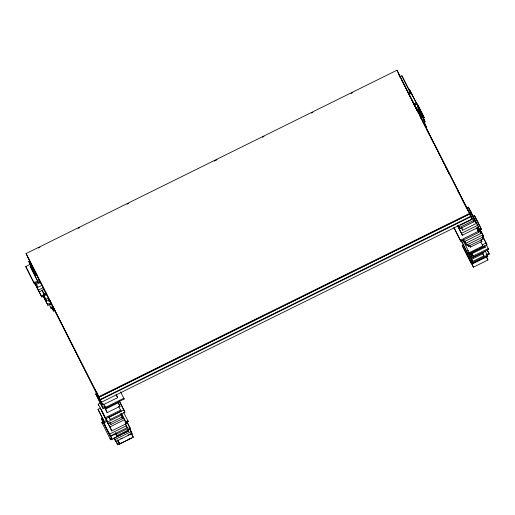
<?xml version="1.0" encoding="UTF-8"?>
<svg xmlns="http://www.w3.org/2000/svg" width="515" height="515" viewBox="0 0 515 515"><rect width="100%" height="100%" fill="white"/><g stroke="black" fill="none" stroke-linecap="round" stroke-linejoin="round"><path stroke-width="0.77" d="M26.065 253.58L396.975 70.22L469.892 213.867L98.983 397.226L26.065 253.58L101.191 402.299L472.101 218.946L468.914 212.341M38.509 247.985L39.951 247.277M78.119 228.403L79.561 227.694M127.096 204.191L128.538 203.483M214.24 161.111L217.124 159.689M262.495 137.26L263.938 136.546M311.472 113.049L312.908 112.334M351.082 93.466L352.524 92.758M399.756 76.774L401.848 75.737L410.326 92.43L410.674 93.221L408.575 94.258M38.059 282.085L34.454 283.868L25.75 266.57L30.797 264.079M37.009 274.315L35.612 275.004L35.117 273.864L36.514 273.169M408.234 93.466L410.326 92.43M40.498 281.596L38.38 282.638L37.544 280.72L39.661 279.671M34.454 283.868L33.99 282.799L37.595 281.016M41.876 285.355L37.704 287.422L36.411 284.454L40.588 282.394M413.609 104.41L416.365 103.045L416.796 104.043L414.041 105.401M43.312 287.615L38.322 290.08L39.114 291.908L44.103 289.436M414.324 105.099L415.74 104.397M416.146 107.777L418.257 106.734L409.29 89.114L419.062 108.581L416.242 109.972M42.121 290.544L43.891 294.02L45.983 292.984M46.743 294.49L41.747 296.962L41.297 295.925L46.292 293.453M418.257 113.635L419.654 112.946L417.536 108.774M49.44 299.762L46.627 301.153L45.822 299.312L48.635 297.915M48.449 299.988L49.17 301.397L50.547 300.715M422.809 118.502L424.251 117.787L417.35 103.998L424.251 117.787M51.429 303.586L47.914 305.324L47.483 304.326L50.998 302.588M50.309 304.307L51.745 303.599M422.873 120.722L424.296 120.021L418.251 108.111M422.95 122.905L425.087 121.843L424.296 120.021M52.865 306.393L50.773 307.429L51.242 308.498L53.328 307.468M51.854 307.635L53.605 311.079L55.021 310.378M466.983 207.873L468.425 207.159L478.551 227.212L462.315 235.233L457.365 225.486M105.813 407.075L103.032 408.453L95.7 393.866L97.09 393.177M98.964 397.174L469.873 213.822M470.897 216.171L99.987 399.531L98.764 396.717L469.674 213.358L470.897 216.171L469.442 213.313M100.187 399.994L471.096 216.635M472.319 216.615L474.482 215.547L480.74 227.875L481.377 229.336L479.214 230.405M98.648 405.151L98.217 404.153L101.03 402.762M460.474 225.177L471.161 219.899M473.253 220.214L474.695 219.499L476.394 223.413L462.695 230.186L461.652 228.132M460.075 228.634L459.58 227.488L473.568 220.575L474.07 221.714L460.075 228.634L458.298 225.132M95.256 389.913L102.781 405.015L117.626 397.677L116.165 394.323M107.538 421.141L104.687 422.551L98.481 410.346L98.037 409.309L100.889 407.899M103.032 408.453L102.562 407.378L105.35 406M105.639 408.215L124.173 399.054L123.832 398.256L105.292 407.423L105.639 408.215L103.489 403.869M107.191 412.663L105.627 409.058L118.437 402.724L120.008 406.329L107.191 412.663L104.32 407.011M462.315 235.233L461.479 233.314L477.714 225.287L470.292 210.667L471.128 212.592M478.577 228.943L480.74 227.875M478.248 231.19L479.639 230.501L478.184 227.636M478.403 231.306L478.866 232.374L460.841 241.284L460.378 240.215L478.403 231.306L476.607 227.778M125.37 423.658L127.231 427.585L110.12 436.044L101.5 418.811L102.923 418.103M105.581 418.798L121.051 411.144L120.619 410.152L105.15 417.8L105.581 418.798L98.217 404.153M462.766 240.447L463.468 241.818L464.852 241.129M123.903 409.895L109.193 417.169L110.204 419.493L124.913 412.219L119.319 400.876M463.14 239.572L464.227 241.722L480.926 233.462L479.639 230.501M102.324 423.523L101.861 422.455L103.303 421.746M104.687 422.551L104.236 421.521L107.088 420.105M482.851 234.853L483.643 236.675L466.532 245.134L465.734 243.312L482.851 234.853L480.006 229.246M472.493 262.393L471.096 263.081L462.618 246.395L462.27 245.597L463.667 244.908M121.579 415.064L107.506 422.023L108.311 423.864L122.377 416.912L120.864 413.661M467.369 244.194L468.425 246.279L483.102 239.024L482.233 237.029M109.901 422.384L110.957 424.45L122.448 418.772L121.63 416.893M469.352 245.056L470.407 247.123L481.898 241.445L481.081 239.565M124.669 419.654L126.413 423.652L111.736 430.907L109.998 426.909L124.669 419.654L121.495 413.397M469.828 252.543L467.704 253.592L466.693 251.269L468.109 250.567M482.613 244.734L486.128 242.996L482.909 236.662M125.19 422.197L127.965 420.826L128.274 421.54L126.194 422.564M472.86 251.796L477.785 249.363M479.195 248.668L480.598 247.972M482.008 247.277L486.933 244.844L486.128 242.996M469.751 253.689L483.308 246.988L482.858 245.951L469.3 252.653L469.751 253.689L463.442 241.123M484.892 251.61L472.339 257.815L470.774 254.204L472.165 253.515M485.233 247.181L471.94 253.753L471.56 252.878L484.853 246.305L485.233 247.181L484.512 245.758M110.12 436.044L109.322 434.222L126.439 425.763M473.53 257.03L473.098 256.039L488.252 248.545L488.69 249.537L473.53 257.03L471.412 252.852M128.241 429.832L128.756 431.016L112.058 439.269L110.77 436.308L116.332 433.553M129.838 427.495L130.475 428.95L116.783 435.722L116.145 434.261L129.838 427.495L127.057 422.01M483.012 253.728L483.939 255.852L472.686 261.408L471.766 259.29L483.012 253.728L482.317 252.35M111.543 437.975L110.101 438.683L110.564 439.752L112.006 439.038M115.611 437.261L121.379 434.409M122.821 433.694L128.589 430.843L128.126 429.774M471.096 263.081L470.749 262.29L472.146 261.601M486.115 254.693L488.902 253.316L487.139 249.839M487.158 255.144L489.25 254.107L488.902 253.316M131.183 431.57L132.02 433.488L115.791 441.516L114.954 439.591L131.183 431.57L129.774 428.783M473.401 267.182L471.946 263.828L486.482 256.637L487.943 259.998L473.401 267.182L466.616 253.818M472.776 263.674L487.782 256.258L487.319 255.183L472.313 262.599L472.776 263.674L461.331 241.039M120.78 438.716L122.222 438.007M127.99 435.156L131.595 433.373L133.295 437.286L119.596 444.059L117.51 439.945M131.756 437.859L117.761 444.78L117.266 443.64L119.364 442.597M119.261 443.853L120.684 443.151M128.518 439.282L129.947 438.574M481.377 229.336L474.482 215.547M480.089 229.671L483.643 236.675M410.674 93.221L401.848 75.737M418.328 108.536L425.087 121.843M470.478 211.762L476.394 223.413M482.645 236.398L486.933 244.844M478.017 227.739L480.926 233.462M417.51 109.296L421.392 116.944L419.654 112.946M424.154 122.403L426.401 127.115L423.929 122.242M486.488 245.063L488.69 249.537M482.394 237.634L483.102 239.024M424.27 123.484L425.725 126.342L424.437 123.381M474.07 221.714L467.169 207.97L467.665 209.116M400.741 78.048L396.975 70.22M401.468 79.477L419.281 114.549M420.008 115.978L450.174 175.377M450.902 176.812L468.714 211.877M400.213 77.076L398.398 73.497L399.151 75.229M400.94 78.505L418.753 113.577M419.48 115.006L433.656 142.919M434.383 144.348L468.187 210.912M399.402 75.808L400.129 77.237M408.125 92.983L409.946 96.562M411.762 100.142L416.847 110.159M420.485 117.317L421.212 118.746M424.122 124.476L424.849 125.905M426.665 129.484L429.574 135.207M430.302 136.642L433.572 143.08M439.025 153.818L439.752 155.247M442.655 160.976L444.477 164.549M445.205 165.984L449.563 174.572M457.558 190.318L459.38 193.898M461.195 197.477L466.287 207.494M469.918 214.652L472.101 218.946M476.716 228.139L478.866 232.374M487.486 250.631L489.25 254.107M481.197 240.067L481.898 241.445M480.791 241.883L483.308 246.988M485.214 251.043L487.782 256.258M486.514 257.185L487.943 259.998M482.188 252.401L483.939 255.852M458.511 225.39L459.58 227.488M471.219 252.331L473.098 256.039M457.59 225.654L461.479 233.314M464.665 241.213L465.734 243.312M464.395 240.936L466.532 245.134M470.079 252.852L470.774 254.204M469.583 252.382L472.339 257.815M468.264 252.395L471.766 259.29M468.483 253.135L472.686 261.408M461.382 240.808L466.693 251.269M453.927 227.514L460.378 240.215M454.037 227.875L460.841 241.284M468.727 257.494L469.442 258.903M470.156 260.307L471.946 263.828M462.27 245.597L470.749 262.29M120.581 391.864L124.173 399.054M116.223 394.921L117.626 397.677M119.274 401.121L124.913 412.219M123.78 412.599L128.274 421.54M118.212 402.794L120.008 406.329M126.993 422.1L130.475 428.95M118.63 406.374L121.051 411.144M129.548 428.615L132.02 433.488M130.553 431.313L131.248 432.684M121.115 413.223L126.413 423.652M131.557 433.862L133.295 437.286M120.948 414.099L122.377 416.912M125.454 424.083L127.231 427.585M128.029 429.587L128.756 431.016M121.746 417.388L122.448 418.772M127.874 429.433L128.589 430.843M104.545 406.934L105.627 409.058M96.073 391.323L102.781 405.015M53.579 307.996L54.3 309.418M108.794 416.719L110.204 419.493M101.191 402.299L27.495 256.856M45.153 292.623L46.202 294.696L45.391 292.816M35.117 273.864L28.711 261.26L35.612 275.004M95.7 393.866L102.562 407.378M115.45 432.89L116.145 434.261M115.386 432.98L116.783 435.722M37.544 280.72L30.121 266.101L38.38 282.638M49.331 304.584L51.242 308.498M117.517 440.422L118.656 442.469M43.678 295.089L45.822 299.312M43.769 295.526L46.627 301.153M101.075 409.354L109.998 426.909M108.311 423.864L101.346 409.966M43.318 296.138L47.483 304.326M106.792 421.173L111.736 430.907M43.06 295.771L47.914 305.324M35.683 283.025L36.411 284.454M115.843 440.84L117.266 443.64M114.208 437.782L117.761 444.78M35.522 283.128L37.704 287.422M114.246 438.201L114.954 439.591M114.021 438.033L115.791 441.516M34.054 281.673L41.297 295.925M34.492 282.799L41.747 296.962M25.75 266.57L33.99 282.799M98.037 409.309L104.236 421.521M104.584 424.135L105.311 425.564M108.221 431.293L108.948 432.722M109.676 434.158L110.77 436.308M104.423 424.238L112.058 439.269M101.5 418.811L109.322 434.222M101.861 422.455L110.564 439.752M477.714 225.287L478.551 227.212M468.425 207.159L470.131 211.079M418.257 106.734L419.062 108.581M411.82 94.071L412.624 95.912M425.654 126.548L426.787 129.156M469.59 245.243L470.407 247.123M461.562 227.578L462.695 230.186M467.556 244.284L468.425 246.279M463.455 239.939L464.227 241.722M463.152 241.104L463.468 241.818M465.303 248.809L465.772 249.878M117.896 440.145L119.596 444.059M110.139 422.57L110.957 424.45M103.386 421.862L104.165 423.645M52.144 307.725L53.605 311.079M48.79 300.528L49.17 301.397M42.146 290.016L43.891 294.02M35.097 283.714L35.548 284.75"/></g></svg>
